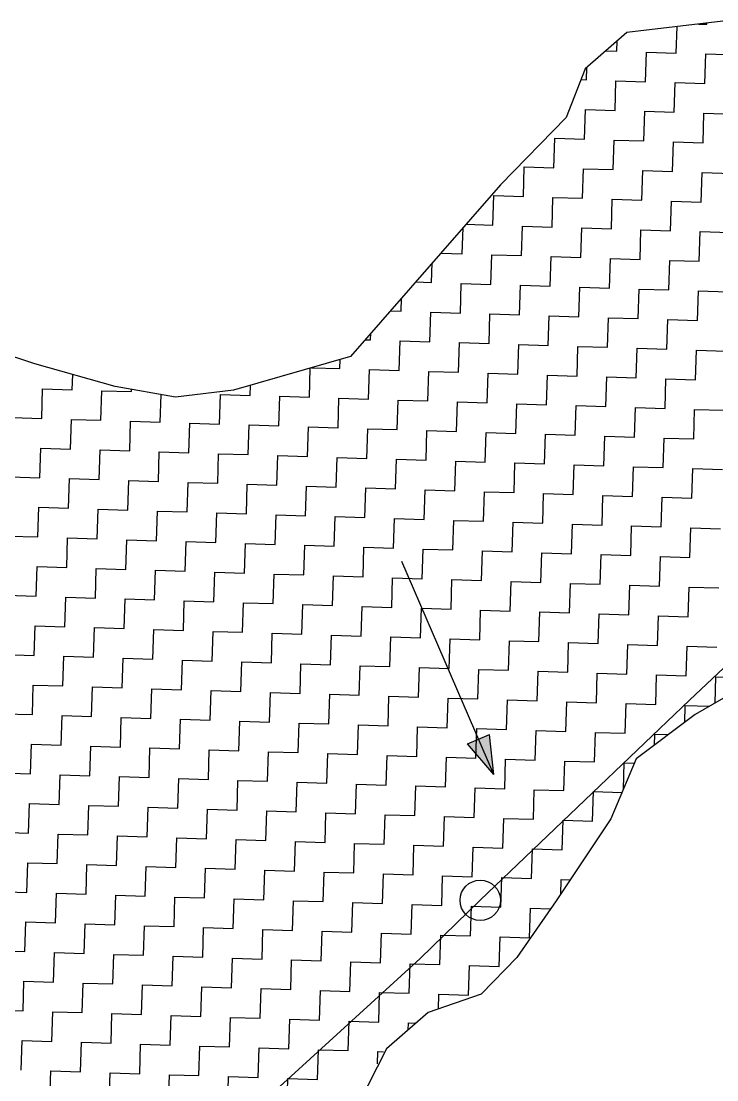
# Model space of a CAD drawing. Header units: metres. Extents: x 289133 to 292218, y 2093453 to 2100632.
# Drawn here: x 290258.7 to 290413.9, y 2094249 to 2094485.5 of the extents above; entities that cross this region are included whole.
import ezdxf

# ---------------------------------------------------------------- set-up
doc = ezdxf.new("R2010")
doc.units = ezdxf.units.M
doc.header["$MEASUREMENT"] = 0
doc.layers.add('POLY_HATCH', color=12, linetype='Continuous')
doc.layers.add('POLY_PARCEL', color=6, linetype='Continuous')

msp = doc.modelspace()

# ---------------------------------------------------------------- hatches: boundary and pattern name
h = msp.add_hatch(color=256)
h.paths.add_polyline_path([(290360.74, 2094325.08), (290358.32, 2094324.04), (290364.15, 2094317.18)])
h.paths.add_polyline_path([(290364.15, 2094317.18), (290363.16, 2094326.12), (290360.74, 2094325.08)])

# ---------------------------------------------------------------- linework, layer by layer
for points in [[(290364.15, 2094317.18), (290343.63, 2094364.77)], [(290358.32, 2094324.04), (290363.16, 2094326.12)], [(290364.15, 2094317.18), (290363.16, 2094326.12)], [(290364.15, 2094317.18), (290358.32, 2094324.04)]]:
    msp.add_lwpolyline(points)
msp.add_circle((290361.13, 2094289.09), 4.51)
at = {"layer": 'POLY_HATCH'}
for p, q in [((290415.26, 2094485.45), (290393.86, 2094482.9)), ((290393.86, 2094482.9), (290384.56, 2094474.8)), ((290384.56, 2094474.8), (290380.34, 2094463.95)), ((290380.34, 2094463.95), (290365.66, 2094448.91)), ((290365.66, 2094448.91), (290332.15, 2094410.57)), ((290261.68, 2094408.92), (290250.81, 2094412.49)), ((290332.15, 2094410.57), (290306.07, 2094403)), ((290279.61, 2094403.83), (290261.68, 2094408.92)), ((290293.1, 2094401.47), (290279.61, 2094403.83)), ((290306.07, 2094403), (290293.1, 2094401.47)), ((290419.66, 2094336.71), (290409.13, 2094330.59)), ((290409.13, 2094330.59), (290395.9, 2094320.67)), ((290395.9, 2094320.67), (290390.31, 2094307.29)), ((290390.31, 2094307.29), (290378.11, 2094288.94)), ((290378.11, 2094288.94), (290369.31, 2094276.3)), ((290369.31, 2094276.3), (290361.3, 2094268.16)), ((290361.3, 2094268.16), (290349.54, 2094264.01)), ((290349.54, 2094264.01), (290340.24, 2094255.91)), ((290340.24, 2094255.91), (290333.36, 2094242.56))]:
    msp.add_line(p, q, dxfattribs=at)
at = {"layer": 'POLY_HATCH', "linetype": 'Continuous'}
for p, q in [((290404.87, 2094478.34), (290405.05, 2094484.24)), ((290409.83, 2094484.81), (290411.69, 2094484.75)), ((290411.69, 2094484.75), (290411.7, 2094485.03)), ((290391.64, 2094478.76), (290391.71, 2094481.03)), ((290389.19, 2094478.83), (290391.64, 2094478.76)), ((290398.04, 2094471.93), (290398.25, 2094478.55)), ((290398.25, 2094478.55), (290404.87, 2094478.34)), ((290411.27, 2094471.52), (290411.48, 2094478.13)), ((290411.48, 2094478.13), (290418.1, 2094477.92)), ((290384.81, 2094472.35), (290384.9, 2094475.09)), ((290383.62, 2094472.39), (290384.81, 2094472.35)), ((290391.22, 2094465.53), (290391.43, 2094472.14)), ((290391.43, 2094472.14), (290398.04, 2094471.93)), ((290404.45, 2094465.11), (290404.66, 2094471.73)), ((290404.66, 2094471.73), (290411.27, 2094471.52)), ((290384.4, 2094459.12), (290384.6, 2094465.74)), ((290384.6, 2094465.74), (290391.22, 2094465.53)), ((290397.63, 2094458.7), (290397.83, 2094465.32)), ((290397.83, 2094465.32), (290404.45, 2094465.11)), ((290410.86, 2094458.29), (290411.06, 2094464.9)), ((290411.06, 2094464.9), (290417.68, 2094464.69)), ((290377.57, 2094452.71), (290377.78, 2094459.33)), ((290377.78, 2094459.33), (290384.4, 2094459.12)), ((290390.8, 2094452.3), (290391.01, 2094458.91)), ((290391.01, 2094458.91), (290397.63, 2094458.7)), ((290404.03, 2094451.88), (290404.24, 2094458.5)), ((290404.24, 2094458.5), (290410.86, 2094458.29)), ((290370.75, 2094446.31), (290370.96, 2094452.92)), ((290370.96, 2094452.92), (290377.57, 2094452.71)), ((290383.98, 2094445.89), (290384.19, 2094452.5)), ((290384.19, 2094452.5), (290390.8, 2094452.3)), ((290397.21, 2094445.47), (290397.42, 2094452.09)), ((290397.42, 2094452.09), (290404.03, 2094451.88)), ((290410.44, 2094445.06), (290410.65, 2094451.67)), ((290410.65, 2094451.67), (290417.26, 2094451.46)), ((290363.93, 2094439.9), (290364.13, 2094446.51)), ((290364.13, 2094446.51), (290370.75, 2094446.31)), ((290377.16, 2094439.48), (290377.36, 2094446.1)), ((290377.36, 2094446.1), (290383.98, 2094445.89)), ((290390.39, 2094439.07), (290390.59, 2094445.68)), ((290390.59, 2094445.68), (290397.21, 2094445.47)), ((290403.62, 2094438.65), (290403.82, 2094445.27)), ((290403.82, 2094445.27), (290410.44, 2094445.06)), ((290357.1, 2094433.49), (290357.29, 2094439.34)), ((290357.94, 2094440.09), (290363.93, 2094439.9)), ((290370.33, 2094433.08), (290370.54, 2094439.69)), ((290370.54, 2094439.69), (290377.16, 2094439.48)), ((290383.56, 2094432.66), (290383.77, 2094439.27)), ((290383.77, 2094439.27), (290390.39, 2094439.07)), ((290396.79, 2094432.24), (290397, 2094438.86)), ((290397, 2094438.86), (290403.62, 2094438.65)), ((290410.02, 2094431.83), (290410.23, 2094438.44)), ((290410.23, 2094438.44), (290416.85, 2094438.23)), ((290352.31, 2094433.64), (290357.1, 2094433.49)), ((290363.51, 2094426.67), (290363.72, 2094433.28)), ((290363.72, 2094433.28), (290370.33, 2094433.08)), ((290376.74, 2094426.25), (290376.95, 2094432.87)), ((290376.95, 2094432.87), (290383.56, 2094432.66)), ((290389.97, 2094425.84), (290390.18, 2094432.45)), ((290390.18, 2094432.45), (290396.79, 2094432.24)), ((290403.2, 2094425.42), (290403.41, 2094432.03)), ((290403.41, 2094432.03), (290410.02, 2094431.83)), ((290350.28, 2094427.08), (290350.42, 2094431.48)), ((290346.68, 2094427.2), (290350.28, 2094427.08)), ((290356.69, 2094420.26), (290356.89, 2094426.88)), ((290356.89, 2094426.88), (290363.51, 2094426.67)), ((290369.92, 2094419.85), (290370.12, 2094426.46)), ((290370.12, 2094426.46), (290376.74, 2094426.25)), ((290383.15, 2094419.43), (290383.36, 2094426.04)), ((290383.36, 2094426.04), (290389.97, 2094425.84)), ((290396.38, 2094419.01), (290396.59, 2094425.63)), ((290396.59, 2094425.63), (290403.2, 2094425.42)), ((290409.61, 2094418.6), (290409.82, 2094425.21)), ((290409.82, 2094425.21), (290416.43, 2094425)), ((290343.46, 2094420.68), (290343.55, 2094423.62)), ((290341.05, 2094420.75), (290343.46, 2094420.68)), ((290349.86, 2094413.85), (290350.07, 2094420.47)), ((290350.07, 2094420.47), (290356.69, 2094420.26)), ((290363.09, 2094413.44), (290363.3, 2094420.05)), ((290363.3, 2094420.05), (290369.92, 2094419.85)), ((290376.32, 2094413.02), (290376.53, 2094419.64)), ((290376.53, 2094419.64), (290383.15, 2094419.43)), ((290389.55, 2094412.61), (290389.76, 2094419.22)), ((290389.76, 2094419.22), (290396.38, 2094419.01)), ((290402.78, 2094412.19), (290402.99, 2094418.8)), ((290402.99, 2094418.8), (290409.61, 2094418.6)), ((290336.63, 2094414.27), (290336.68, 2094415.76)), ((290335.41, 2094414.31), (290336.63, 2094414.27)), ((290343.04, 2094407.45), (290343.25, 2094414.06)), ((290343.25, 2094414.06), (290349.86, 2094413.85)), ((290356.27, 2094407.03), (290356.48, 2094413.65)), ((290356.48, 2094413.65), (290363.09, 2094413.44)), ((290369.5, 2094406.62), (290369.71, 2094413.23)), ((290369.71, 2094413.23), (290376.32, 2094413.02)), ((290382.73, 2094406.2), (290382.94, 2094412.81)), ((290382.94, 2094412.81), (290389.55, 2094412.61)), ((290395.96, 2094405.78), (290396.17, 2094412.4)), ((290396.17, 2094412.4), (290402.78, 2094412.19)), ((290409.19, 2094405.37), (290409.4, 2094411.98)), ((290409.4, 2094411.98), (290416.01, 2094411.77)), ((290322.99, 2094401.46), (290323.19, 2094407.97)), ((290323.5, 2094408.06), (290329.81, 2094407.86)), ((290329.81, 2094407.86), (290329.87, 2094409.91)), ((290270.07, 2094403.12), (290270.17, 2094406.51)), ((290336.22, 2094401.04), (290336.42, 2094407.66)), ((290336.42, 2094407.66), (290343.04, 2094407.45)), ((290349.45, 2094400.62), (290349.65, 2094407.24)), ((290349.65, 2094407.24), (290356.27, 2094407.03)), ((290362.68, 2094400.21), (290362.89, 2094406.82)), ((290362.89, 2094406.82), (290369.5, 2094406.62)), ((290375.91, 2094399.79), (290376.12, 2094406.41)), ((290376.12, 2094406.41), (290382.73, 2094406.2)), ((290389.14, 2094399.38), (290389.35, 2094405.99)), ((290389.35, 2094405.99), (290395.96, 2094405.78)), ((290263.24, 2094396.71), (290263.45, 2094403.33)), ((290263.45, 2094403.33), (290270.07, 2094403.12)), ((290309.76, 2094401.87), (290309.83, 2094404.09)), ((290402.37, 2094398.96), (290402.58, 2094405.57)), ((290402.58, 2094405.57), (290409.19, 2094405.37)), ((290276.47, 2094396.3), (290276.68, 2094402.91)), ((290276.68, 2094402.91), (290283.3, 2094402.71)), ((290283.3, 2094402.71), (290283.31, 2094403.18)), ((290289.7, 2094395.88), (290289.9, 2094402.03)), ((290302.93, 2094395.47), (290303.14, 2094402.08)), ((290303.14, 2094402.08), (290309.76, 2094401.87)), ((290316.16, 2094395.05), (290316.37, 2094401.66)), ((290316.37, 2094401.66), (290322.99, 2094401.46)), ((290329.39, 2094394.63), (290329.6, 2094401.25)), ((290329.6, 2094401.25), (290336.22, 2094401.04)), ((290342.62, 2094394.22), (290342.83, 2094400.83)), ((290342.83, 2094400.83), (290349.45, 2094400.62)), ((290355.85, 2094393.8), (290356.06, 2094400.42)), ((290356.06, 2094400.42), (290362.68, 2094400.21)), ((290369.08, 2094393.38), (290369.29, 2094400)), ((290369.29, 2094400), (290375.91, 2094399.79)), ((290382.31, 2094392.97), (290382.52, 2094399.58)), ((290382.52, 2094399.58), (290389.14, 2094399.38)), ((290395.54, 2094392.55), (290395.75, 2094399.17)), ((290395.75, 2094399.17), (290402.37, 2094398.96)), ((290408.78, 2094392.14), (290408.98, 2094398.75)), ((290408.98, 2094398.75), (290415.6, 2094398.54)), ((290256.63, 2094396.92), (290263.24, 2094396.71)), ((290269.65, 2094389.89), (290269.86, 2094396.51)), ((290269.86, 2094396.51), (290276.47, 2094396.3)), ((290282.88, 2094389.48), (290283.09, 2094396.09)), ((290283.09, 2094396.09), (290289.7, 2094395.88)), ((290296.11, 2094389.06), (290296.32, 2094395.67)), ((290296.32, 2094395.67), (290302.93, 2094395.47)), ((290309.34, 2094388.64), (290309.55, 2094395.26)), ((290309.55, 2094395.26), (290316.16, 2094395.05)), ((290322.57, 2094388.23), (290322.78, 2094394.84)), ((290322.78, 2094394.84), (290329.39, 2094394.63)), ((290335.8, 2094387.81), (290336.01, 2094394.43)), ((290336.01, 2094394.43), (290342.62, 2094394.22)), ((290349.03, 2094387.39), (290349.24, 2094394.01)), ((290349.24, 2094394.01), (290355.85, 2094393.8)), ((290362.26, 2094386.98), (290362.47, 2094393.59)), ((290362.47, 2094393.59), (290369.08, 2094393.38)), ((290375.49, 2094386.56), (290375.7, 2094393.18)), ((290375.7, 2094393.18), (290382.31, 2094392.97)), ((290388.72, 2094386.15), (290388.93, 2094392.76)), ((290388.93, 2094392.76), (290395.54, 2094392.55)), ((290401.95, 2094385.73), (290402.16, 2094392.34)), ((290402.16, 2094392.34), (290408.78, 2094392.14)), ((290262.83, 2094383.48), (290263.03, 2094390.1)), ((290263.03, 2094390.1), (290269.65, 2094389.89)), ((290276.06, 2094383.07), (290276.26, 2094389.68)), ((290276.26, 2094389.68), (290282.88, 2094389.48)), ((290289.29, 2094382.65), (290289.49, 2094389.27)), ((290289.49, 2094389.27), (290296.11, 2094389.06)), ((290302.52, 2094382.24), (290302.72, 2094388.85)), ((290302.72, 2094388.85), (290309.34, 2094388.64)), ((290315.75, 2094381.82), (290315.95, 2094388.43)), ((290315.95, 2094388.43), (290322.57, 2094388.23)), ((290328.98, 2094381.4), (290329.19, 2094388.02)), ((290329.19, 2094388.02), (290335.8, 2094387.81)), ((290342.21, 2094380.99), (290342.42, 2094387.6)), ((290342.42, 2094387.6), (290349.03, 2094387.39)), ((290355.44, 2094380.57), (290355.65, 2094387.19)), ((290355.65, 2094387.19), (290362.26, 2094386.98)), ((290368.67, 2094380.15), (290368.88, 2094386.77)), ((290368.88, 2094386.77), (290375.49, 2094386.56)), ((290381.9, 2094379.74), (290382.11, 2094386.35)), ((290382.11, 2094386.35), (290388.72, 2094386.15)), ((290395.13, 2094379.32), (290395.34, 2094385.94)), ((290395.34, 2094385.94), (290401.95, 2094385.73)), ((290408.36, 2094378.91), (290408.57, 2094385.52)), ((290408.57, 2094385.52), (290415.18, 2094385.31)), ((290256.21, 2094383.69), (290262.83, 2094383.48)), ((290269.23, 2094376.66), (290269.44, 2094383.28)), ((290269.44, 2094383.28), (290276.06, 2094383.07)), ((290282.46, 2094376.24), (290282.67, 2094382.86)), ((290282.67, 2094382.86), (290289.29, 2094382.65)), ((290295.69, 2094375.83), (290295.9, 2094382.44)), ((290295.9, 2094382.44), (290302.52, 2094382.24)), ((290308.92, 2094375.41), (290309.13, 2094382.03)), ((290309.13, 2094382.03), (290315.75, 2094381.82)), ((290322.15, 2094375), (290322.36, 2094381.61)), ((290322.36, 2094381.61), (290328.98, 2094381.4)), ((290335.38, 2094374.58), (290335.59, 2094381.2)), ((290335.59, 2094381.2), (290342.21, 2094380.99)), ((290348.61, 2094374.16), (290348.82, 2094380.78)), ((290348.82, 2094380.78), (290355.44, 2094380.57)), ((290361.84, 2094373.75), (290362.05, 2094380.36)), ((290362.05, 2094380.36), (290368.67, 2094380.15)), ((290375.07, 2094373.33), (290375.28, 2094379.95)), ((290375.28, 2094379.95), (290381.9, 2094379.74)), ((290388.31, 2094372.91), (290388.51, 2094379.53)), ((290388.51, 2094379.53), (290395.13, 2094379.32)), ((290401.54, 2094372.5), (290401.74, 2094379.11)), ((290401.74, 2094379.11), (290408.36, 2094378.91)), ((290262.41, 2094370.25), (290262.62, 2094376.87)), ((290262.62, 2094376.87), (290269.23, 2094376.66)), ((290275.64, 2094369.84), (290275.85, 2094376.45)), ((290275.85, 2094376.45), (290282.46, 2094376.24)), ((290288.87, 2094369.42), (290289.08, 2094376.04)), ((290289.08, 2094376.04), (290295.69, 2094375.83)), ((290302.1, 2094369.01), (290302.31, 2094375.62)), ((290302.31, 2094375.62), (290308.92, 2094375.41)), ((290315.33, 2094368.59), (290315.54, 2094375.2)), ((290315.54, 2094375.2), (290322.15, 2094375)), ((290328.56, 2094368.17), (290328.77, 2094374.79)), ((290328.77, 2094374.79), (290335.38, 2094374.58)), ((290341.79, 2094367.76), (290342, 2094374.37)), ((290342, 2094374.37), (290348.61, 2094374.16)), ((290355.02, 2094367.34), (290355.23, 2094373.96)), ((290355.23, 2094373.96), (290361.84, 2094373.75)), ((290368.25, 2094366.92), (290368.46, 2094373.54)), ((290368.46, 2094373.54), (290375.07, 2094373.33)), ((290381.48, 2094366.51), (290381.69, 2094373.12)), ((290381.69, 2094373.12), (290388.31, 2094372.91)), ((290394.71, 2094366.09), (290394.92, 2094372.71)), ((290394.92, 2094372.71), (290401.54, 2094372.5)), ((290255.79, 2094370.46), (290262.41, 2094370.25)), ((290407.94, 2094365.68), (290408.15, 2094372.29)), ((290408.15, 2094372.29), (290414.77, 2094372.08)), ((290268.82, 2094363.43), (290269.02, 2094370.05)), ((290269.02, 2094370.05), (290275.64, 2094369.84)), ((290282.05, 2094363.01), (290282.25, 2094369.63)), ((290282.25, 2094369.63), (290288.87, 2094369.42)), ((290295.28, 2094362.6), (290295.48, 2094369.21)), ((290295.48, 2094369.21), (290302.1, 2094369.01)), ((290308.51, 2094362.18), (290308.72, 2094368.8)), ((290308.72, 2094368.8), (290315.33, 2094368.59)), ((290321.74, 2094361.77), (290321.95, 2094368.38)), ((290321.95, 2094368.38), (290328.56, 2094368.17)), ((290334.97, 2094361.35), (290335.18, 2094367.96)), ((290335.18, 2094367.96), (290341.79, 2094367.76)), ((290348.2, 2094360.93), (290348.41, 2094367.55)), ((290348.41, 2094367.55), (290355.02, 2094367.34)), ((290361.43, 2094360.52), (290361.64, 2094367.13)), ((290361.64, 2094367.13), (290368.25, 2094366.92)), ((290374.66, 2094360.1), (290374.87, 2094366.72)), ((290374.87, 2094366.72), (290381.48, 2094366.51)), ((290387.89, 2094359.68), (290388.1, 2094366.3)), ((290388.1, 2094366.3), (290394.71, 2094366.09)), ((290401.12, 2094359.27), (290401.33, 2094365.88)), ((290401.33, 2094365.88), (290407.94, 2094365.68)), ((290261.99, 2094357.02), (290262.2, 2094363.64)), ((290262.2, 2094363.64), (290268.82, 2094363.43)), ((290275.22, 2094356.61), (290275.43, 2094363.22)), ((290275.43, 2094363.22), (290282.05, 2094363.01)), ((290288.45, 2094356.19), (290288.66, 2094362.81)), ((290288.66, 2094362.81), (290295.28, 2094362.6)), ((290301.68, 2094355.78), (290301.89, 2094362.39)), ((290301.89, 2094362.39), (290308.51, 2094362.18)), ((290314.91, 2094355.36), (290315.12, 2094361.97)), ((290315.12, 2094361.97), (290321.74, 2094361.77)), ((290328.14, 2094354.94), (290328.35, 2094361.56)), ((290328.35, 2094361.56), (290334.97, 2094361.35)), ((290341.37, 2094354.53), (290341.58, 2094361.14)), ((290341.58, 2094361.14), (290348.2, 2094360.93)), ((290354.61, 2094354.11), (290354.81, 2094360.73)), ((290354.81, 2094360.73), (290361.43, 2094360.52)), ((290367.84, 2094353.69), (290368.04, 2094360.31)), ((290368.04, 2094360.31), (290374.66, 2094360.1)), ((290381.07, 2094353.28), (290381.27, 2094359.89)), ((290381.27, 2094359.89), (290387.89, 2094359.68)), ((290394.3, 2094352.86), (290394.5, 2094359.48)), ((290394.5, 2094359.48), (290401.12, 2094359.27)), ((290407.53, 2094352.44), (290407.73, 2094359.06)), ((290407.73, 2094359.06), (290414.35, 2094358.85)), ((290255.38, 2094357.23), (290261.99, 2094357.02)), ((290268.4, 2094350.2), (290268.61, 2094356.82)), ((290268.61, 2094356.82), (290275.22, 2094356.61)), ((290281.63, 2094349.78), (290281.84, 2094356.4)), ((290281.84, 2094356.4), (290288.45, 2094356.19)), ((290294.86, 2094349.37), (290295.07, 2094355.98)), ((290295.07, 2094355.98), (290301.68, 2094355.78)), ((290308.09, 2094348.95), (290308.3, 2094355.57)), ((290308.3, 2094355.57), (290314.91, 2094355.36)), ((290321.32, 2094348.54), (290321.53, 2094355.15)), ((290321.53, 2094355.15), (290328.14, 2094354.94)), ((290334.55, 2094348.12), (290334.76, 2094354.73)), ((290334.76, 2094354.73), (290341.37, 2094354.53)), ((290347.78, 2094347.7), (290347.99, 2094354.32)), ((290347.99, 2094354.32), (290354.61, 2094354.11)), ((290361.01, 2094347.29), (290361.22, 2094353.9)), ((290361.22, 2094353.9), (290367.84, 2094353.69)), ((290374.24, 2094346.87), (290374.45, 2094353.49)), ((290374.45, 2094353.49), (290381.07, 2094353.28)), ((290387.47, 2094346.45), (290387.68, 2094353.07)), ((290387.68, 2094353.07), (290394.3, 2094352.86)), ((290400.7, 2094346.04), (290400.91, 2094352.65)), ((290400.91, 2094352.65), (290407.53, 2094352.44)), ((290261.58, 2094343.79), (290261.78, 2094350.41)), ((290261.78, 2094350.41), (290268.4, 2094350.2)), ((290274.81, 2094343.38), (290275.02, 2094349.99)), ((290275.02, 2094349.99), (290281.63, 2094349.78)), ((290288.04, 2094342.96), (290288.25, 2094349.58)), ((290288.25, 2094349.58), (290294.86, 2094349.37)), ((290301.27, 2094342.54), (290301.48, 2094349.16)), ((290301.48, 2094349.16), (290308.09, 2094348.95)), ((290314.5, 2094342.13), (290314.71, 2094348.74)), ((290314.71, 2094348.74), (290321.32, 2094348.54)), ((290327.73, 2094341.71), (290327.94, 2094348.33)), ((290327.94, 2094348.33), (290334.55, 2094348.12)), ((290340.96, 2094341.3), (290341.17, 2094347.91)), ((290341.17, 2094347.91), (290347.78, 2094347.7)), ((290354.19, 2094340.88), (290354.4, 2094347.49)), ((290354.4, 2094347.49), (290361.01, 2094347.29)), ((290367.42, 2094340.46), (290367.63, 2094347.08)), ((290367.63, 2094347.08), (290374.24, 2094346.87)), ((290380.65, 2094340.05), (290380.86, 2094346.66)), ((290380.86, 2094346.66), (290387.47, 2094346.45)), ((290393.88, 2094339.63), (290394.09, 2094346.25)), ((290394.09, 2094346.25), (290400.7, 2094346.04)), ((290407.11, 2094339.21), (290407.32, 2094345.83)), ((290407.32, 2094345.83), (290413.93, 2094345.62)), ((290254.96, 2094344), (290261.58, 2094343.79)), ((290267.98, 2094336.97), (290268.19, 2094343.59)), ((290268.19, 2094343.59), (290274.81, 2094343.38)), ((290281.21, 2094336.55), (290281.42, 2094343.17)), ((290281.42, 2094343.17), (290288.04, 2094342.96)), ((290294.44, 2094336.14), (290294.65, 2094342.75)), ((290294.65, 2094342.75), (290301.27, 2094342.54)), ((290307.67, 2094335.72), (290307.88, 2094342.34)), ((290307.88, 2094342.34), (290314.5, 2094342.13)), ((290320.9, 2094335.31), (290321.11, 2094341.92)), ((290321.11, 2094341.92), (290327.73, 2094341.71)), ((290334.14, 2094334.89), (290334.34, 2094341.5)), ((290334.34, 2094341.5), (290340.96, 2094341.3)), ((290347.37, 2094334.47), (290347.57, 2094341.09)), ((290347.57, 2094341.09), (290354.19, 2094340.88)), ((290360.6, 2094334.06), (290360.8, 2094340.67)), ((290360.8, 2094340.67), (290367.42, 2094340.46)), ((290373.83, 2094333.64), (290374.03, 2094340.26)), ((290374.03, 2094340.26), (290380.65, 2094340.05)), ((290387.06, 2094333.22), (290387.26, 2094339.84)), ((290387.26, 2094339.84), (290393.88, 2094339.63)), ((290400.29, 2094332.81), (290400.49, 2094339.42)), ((290400.49, 2094339.42), (290407.11, 2094339.21)), ((290261.16, 2094330.56), (290261.37, 2094337.18)), ((290261.37, 2094337.18), (290267.98, 2094336.97)), ((290413.54, 2094333.15), (290413.73, 2094339.01)), ((290413.73, 2094339.01), (290420.34, 2094338.8)), ((290274.39, 2094330.15), (290274.6, 2094336.76)), ((290274.6, 2094336.76), (290281.21, 2094336.55)), ((290287.62, 2094329.73), (290287.83, 2094336.35)), ((290287.83, 2094336.35), (290294.44, 2094336.14)), ((290300.85, 2094329.31), (290301.06, 2094335.93)), ((290301.06, 2094335.93), (290307.67, 2094335.72)), ((290314.08, 2094328.9), (290314.29, 2094335.51)), ((290314.29, 2094335.51), (290320.9, 2094335.31)), ((290327.31, 2094328.48), (290327.52, 2094335.1)), ((290327.52, 2094335.1), (290334.14, 2094334.89)), ((290340.54, 2094328.07), (290340.75, 2094334.68)), ((290340.75, 2094334.68), (290347.37, 2094334.47)), ((290353.77, 2094327.65), (290353.98, 2094334.26)), ((290353.98, 2094334.26), (290360.6, 2094334.06)), ((290367, 2094327.23), (290367.21, 2094333.85)), ((290367.21, 2094333.85), (290373.83, 2094333.64)), ((290380.23, 2094326.82), (290380.44, 2094333.43)), ((290380.44, 2094333.43), (290387.06, 2094333.22)), ((290393.46, 2094326.4), (290393.67, 2094333.02)), ((290393.67, 2094333.02), (290400.29, 2094332.81)), ((290406.78, 2094328.83), (290406.9, 2094332.6)), ((290406.9, 2094332.6), (290412.3, 2094332.43)), ((290254.55, 2094330.77), (290261.16, 2094330.56)), ((290267.57, 2094323.74), (290267.78, 2094330.36)), ((290267.78, 2094330.36), (290274.39, 2094330.15)), ((290280.8, 2094323.32), (290281.01, 2094329.94)), ((290281.01, 2094329.94), (290287.62, 2094329.73)), ((290294.03, 2094322.91), (290294.24, 2094329.52)), ((290294.24, 2094329.52), (290300.85, 2094329.31)), ((290307.26, 2094322.49), (290307.47, 2094329.11)), ((290307.47, 2094329.11), (290314.08, 2094328.9)), ((290320.49, 2094322.07), (290320.7, 2094328.69)), ((290320.7, 2094328.69), (290327.31, 2094328.48)), ((290333.72, 2094321.66), (290333.93, 2094328.27)), ((290333.93, 2094328.27), (290340.54, 2094328.07)), ((290346.95, 2094321.24), (290347.16, 2094327.86)), ((290347.16, 2094327.86), (290353.77, 2094327.65)), ((290360.18, 2094320.83), (290360.39, 2094327.44)), ((290360.39, 2094327.44), (290367, 2094327.23)), ((290373.41, 2094320.41), (290373.62, 2094327.03)), ((290373.62, 2094327.03), (290380.23, 2094326.82)), ((290386.64, 2094319.99), (290386.85, 2094326.61)), ((290386.85, 2094326.61), (290393.46, 2094326.4)), ((290400, 2094323.74), (290400.08, 2094326.19)), ((290400.08, 2094326.19), (290403.14, 2094326.1)), ((290260.74, 2094317.33), (290260.95, 2094323.95)), ((290260.95, 2094323.95), (290267.57, 2094323.74)), ((290273.97, 2094316.92), (290274.18, 2094323.53)), ((290274.18, 2094323.53), (290280.8, 2094323.32)), ((290287.2, 2094316.5), (290287.41, 2094323.12)), ((290287.41, 2094323.12), (290294.03, 2094322.91)), ((290300.44, 2094316.08), (290300.64, 2094322.7)), ((290300.64, 2094322.7), (290307.26, 2094322.49)), ((290313.67, 2094315.67), (290313.87, 2094322.28)), ((290313.87, 2094322.28), (290320.49, 2094322.07)), ((290326.9, 2094315.25), (290327.1, 2094321.87)), ((290327.1, 2094321.87), (290333.72, 2094321.66)), ((290340.13, 2094314.84), (290340.33, 2094321.45)), ((290340.33, 2094321.45), (290346.95, 2094321.24)), ((290353.36, 2094314.42), (290353.56, 2094321.03)), ((290353.56, 2094321.03), (290360.18, 2094320.83)), ((290366.59, 2094314), (290366.79, 2094320.62)), ((290366.79, 2094320.62), (290373.41, 2094320.41)), ((290379.82, 2094313.59), (290380.03, 2094320.2)), ((290380.03, 2094320.2), (290386.64, 2094319.99)), ((290393.07, 2094313.89), (290393.26, 2094319.79)), ((290393.26, 2094319.79), (290395.5, 2094319.71)), ((290254.13, 2094317.54), (290260.74, 2094317.33)), ((290267.15, 2094310.51), (290267.36, 2094317.12)), ((290267.36, 2094317.12), (290273.97, 2094316.92)), ((290280.38, 2094310.09), (290280.59, 2094316.71)), ((290280.59, 2094316.71), (290287.2, 2094316.5)), ((290293.61, 2094309.68), (290293.82, 2094316.29)), ((290293.82, 2094316.29), (290300.44, 2094316.08)), ((290306.84, 2094309.26), (290307.05, 2094315.88)), ((290307.05, 2094315.88), (290313.67, 2094315.67)), ((290320.07, 2094308.84), (290320.28, 2094315.46)), ((290320.28, 2094315.46), (290326.9, 2094315.25)), ((290333.3, 2094308.43), (290333.51, 2094315.04)), ((290333.51, 2094315.04), (290340.13, 2094314.84)), ((290346.53, 2094308.01), (290346.74, 2094314.63)), ((290346.74, 2094314.63), (290353.36, 2094314.42)), ((290359.76, 2094307.6), (290359.97, 2094314.21)), ((290359.97, 2094314.21), (290366.59, 2094314)), ((290372.99, 2094307.18), (290373.2, 2094313.79)), ((290373.2, 2094313.79), (290379.82, 2094313.59)), ((290386.22, 2094306.76), (290386.43, 2094313.38)), ((290386.43, 2094313.38), (290392.77, 2094313.18)), ((290260.33, 2094304.1), (290260.54, 2094310.72)), ((290260.54, 2094310.72), (290267.15, 2094310.51)), ((290273.56, 2094303.69), (290273.77, 2094310.3)), ((290273.77, 2094310.3), (290280.38, 2094310.09)), ((290286.79, 2094303.27), (290287, 2094309.89)), ((290287, 2094309.89), (290293.61, 2094309.68)), ((290300.02, 2094302.85), (290300.23, 2094309.47)), ((290300.23, 2094309.47), (290306.84, 2094309.26)), ((290313.25, 2094302.44), (290313.46, 2094309.05)), ((290313.46, 2094309.05), (290320.07, 2094308.84)), ((290326.48, 2094302.02), (290326.69, 2094308.64)), ((290326.69, 2094308.64), (290333.3, 2094308.43)), ((290339.71, 2094301.61), (290339.92, 2094308.22)), ((290339.92, 2094308.22), (290346.53, 2094308.01)), ((290352.94, 2094301.19), (290353.15, 2094307.8)), ((290353.15, 2094307.8), (290359.76, 2094307.6)), ((290366.17, 2094300.77), (290366.38, 2094307.39)), ((290366.38, 2094307.39), (290372.99, 2094307.18)), ((290379.4, 2094300.36), (290379.61, 2094306.97)), ((290379.61, 2094306.97), (290386.22, 2094306.76)), ((290253.71, 2094304.31), (290260.33, 2094304.1)), ((290266.73, 2094297.28), (290266.94, 2094303.89)), ((290266.94, 2094303.89), (290273.56, 2094303.69)), ((290279.97, 2094296.86), (290280.17, 2094303.48)), ((290280.17, 2094303.48), (290286.79, 2094303.27)), ((290293.2, 2094296.45), (290293.4, 2094303.06)), ((290293.4, 2094303.06), (290300.02, 2094302.85)), ((290306.43, 2094296.03), (290306.63, 2094302.65)), ((290306.63, 2094302.65), (290313.25, 2094302.44)), ((290319.66, 2094295.61), (290319.86, 2094302.23)), ((290319.86, 2094302.23), (290326.48, 2094302.02)), ((290332.89, 2094295.2), (290333.09, 2094301.81)), ((290333.09, 2094301.81), (290339.71, 2094301.61)), ((290346.12, 2094294.78), (290346.32, 2094301.4)), ((290346.32, 2094301.4), (290352.94, 2094301.19)), ((290359.35, 2094294.37), (290359.56, 2094300.98)), ((290359.56, 2094300.98), (290366.17, 2094300.77)), ((290372.58, 2094293.95), (290372.79, 2094300.56)), ((290372.79, 2094300.56), (290379.4, 2094300.36)), ((290259.91, 2094290.87), (290260.12, 2094297.49)), ((290260.12, 2094297.49), (290266.73, 2094297.28)), ((290273.14, 2094290.46), (290273.35, 2094297.07)), ((290273.35, 2094297.07), (290279.97, 2094296.86)), ((290286.37, 2094290.04), (290286.58, 2094296.65)), ((290286.58, 2094296.65), (290293.2, 2094296.45)), ((290299.6, 2094289.62), (290299.81, 2094296.24)), ((290299.81, 2094296.24), (290306.43, 2094296.03)), ((290312.83, 2094289.21), (290313.04, 2094295.82)), ((290313.04, 2094295.82), (290319.66, 2094295.61)), ((290326.06, 2094288.79), (290326.27, 2094295.41)), ((290326.27, 2094295.41), (290332.89, 2094295.2)), ((290339.29, 2094288.37), (290339.5, 2094294.99)), ((290339.5, 2094294.99), (290346.12, 2094294.78)), ((290352.52, 2094287.96), (290352.73, 2094294.57)), ((290352.73, 2094294.57), (290359.35, 2094294.37)), ((290365.75, 2094287.54), (290365.96, 2094294.16)), ((290365.96, 2094294.16), (290372.58, 2094293.95)), ((290379.09, 2094290.42), (290379.19, 2094293.74)), ((290379.19, 2094293.74), (290381.26, 2094293.68)), ((290253.3, 2094291.08), (290259.91, 2094290.87)), ((290266.32, 2094284.05), (290266.53, 2094290.66)), ((290266.53, 2094290.66), (290273.14, 2094290.46)), ((290279.55, 2094283.63), (290279.76, 2094290.25)), ((290279.76, 2094290.25), (290286.37, 2094290.04)), ((290292.78, 2094283.22), (290292.99, 2094289.83)), ((290292.99, 2094289.83), (290299.6, 2094289.62)), ((290306.01, 2094282.8), (290306.22, 2094289.42)), ((290306.22, 2094289.42), (290312.83, 2094289.21)), ((290319.24, 2094282.38), (290319.45, 2094289)), ((290319.45, 2094289), (290326.06, 2094288.79)), ((290332.47, 2094281.97), (290332.68, 2094288.58)), ((290332.68, 2094288.58), (290339.29, 2094288.37)), ((290345.7, 2094281.55), (290345.91, 2094288.17)), ((290345.91, 2094288.17), (290352.52, 2094287.96)), ((290358.93, 2094281.14), (290359.14, 2094287.75)), ((290359.14, 2094287.75), (290365.75, 2094287.54)), ((290372.16, 2094280.72), (290372.37, 2094287.33)), ((290372.37, 2094287.33), (290376.89, 2094287.19)), ((290259.5, 2094277.64), (290259.7, 2094284.26)), ((290259.7, 2094284.26), (290266.32, 2094284.05)), ((290272.73, 2094277.23), (290272.93, 2094283.84)), ((290272.93, 2094283.84), (290279.55, 2094283.63)), ((290285.96, 2094276.81), (290286.16, 2094283.42)), ((290286.16, 2094283.42), (290292.78, 2094283.22)), ((290299.19, 2094276.39), (290299.39, 2094283.01)), ((290299.39, 2094283.01), (290306.01, 2094282.8)), ((290312.42, 2094275.98), (290312.62, 2094282.59)), ((290312.62, 2094282.59), (290319.24, 2094282.38)), ((290325.65, 2094275.56), (290325.86, 2094282.18)), ((290325.86, 2094282.18), (290332.47, 2094281.97)), ((290338.88, 2094275.14), (290339.09, 2094281.76)), ((290339.09, 2094281.76), (290345.7, 2094281.55)), ((290352.11, 2094274.73), (290352.32, 2094281.34)), ((290352.32, 2094281.34), (290358.93, 2094281.14)), ((290365.34, 2094274.31), (290365.55, 2094280.93)), ((290365.55, 2094280.93), (290372.16, 2094280.72)), ((290252.88, 2094277.85), (290259.5, 2094277.64)), ((290265.9, 2094270.82), (290266.11, 2094277.43)), ((290266.11, 2094277.43), (290272.73, 2094277.23)), ((290279.13, 2094270.4), (290279.34, 2094277.02)), ((290279.34, 2094277.02), (290285.96, 2094276.81)), ((290292.36, 2094269.99), (290292.57, 2094276.6)), ((290292.57, 2094276.6), (290299.19, 2094276.39)), ((290305.59, 2094269.57), (290305.8, 2094276.19)), ((290305.8, 2094276.19), (290312.42, 2094275.98)), ((290318.82, 2094269.15), (290319.03, 2094275.77)), ((290319.03, 2094275.77), (290325.65, 2094275.56)), ((290332.05, 2094268.74), (290332.26, 2094275.35)), ((290332.26, 2094275.35), (290338.88, 2094275.14)), ((290345.28, 2094268.32), (290345.49, 2094274.94)), ((290345.49, 2094274.94), (290352.11, 2094274.73)), ((290358.51, 2094267.9), (290358.72, 2094274.52)), ((290358.72, 2094274.52), (290365.34, 2094274.31)), ((290259.08, 2094264.41), (290259.29, 2094271.03)), ((290259.29, 2094271.03), (290265.9, 2094270.82)), ((290272.31, 2094264), (290272.52, 2094270.61)), ((290272.52, 2094270.61), (290279.13, 2094270.4)), ((290285.54, 2094263.58), (290285.75, 2094270.19)), ((290285.75, 2094270.19), (290292.36, 2094269.99)), ((290298.77, 2094263.16), (290298.98, 2094269.78)), ((290298.98, 2094269.78), (290305.59, 2094269.57)), ((290312, 2094262.75), (290312.21, 2094269.36)), ((290312.21, 2094269.36), (290318.82, 2094269.15)), ((290325.23, 2094262.33), (290325.44, 2094268.95)), ((290325.44, 2094268.95), (290332.05, 2094268.74)), ((290338.46, 2094261.91), (290338.67, 2094268.53)), ((290338.67, 2094268.53), (290345.28, 2094268.32)), ((290351.8, 2094264.8), (290351.9, 2094268.11)), ((290351.9, 2094268.11), (290358.51, 2094267.9)), ((290252.46, 2094264.62), (290259.08, 2094264.41)), ((290265.49, 2094257.59), (290265.69, 2094264.2)), ((290265.69, 2094264.2), (290272.31, 2094264)), ((290278.72, 2094257.17), (290278.92, 2094263.79)), ((290278.92, 2094263.79), (290285.54, 2094263.58)), ((290291.95, 2094256.76), (290292.15, 2094263.37)), ((290292.15, 2094263.37), (290298.77, 2094263.16)), ((290305.18, 2094256.34), (290305.39, 2094262.95)), ((290305.39, 2094262.95), (290312, 2094262.75)), ((290318.41, 2094255.92), (290318.62, 2094262.54)), ((290318.62, 2094262.54), (290325.23, 2094262.33)), ((290331.64, 2094255.51), (290331.85, 2094262.12)), ((290331.85, 2094262.12), (290338.46, 2094261.91)), ((290345.02, 2094260.07), (290345.08, 2094261.71)), ((290345.08, 2094261.71), (290346.84, 2094261.65)), ((290258.66, 2094251.18), (290258.87, 2094257.8)), ((290258.87, 2094257.8), (290265.49, 2094257.59)), ((290271.89, 2094250.77), (290272.1, 2094257.38)), ((290272.1, 2094257.38), (290278.72, 2094257.17)), ((290285.12, 2094250.35), (290285.33, 2094256.96)), ((290285.33, 2094256.96), (290291.95, 2094256.76)), ((290298.35, 2094249.93), (290298.56, 2094256.55)), ((290298.56, 2094256.55), (290305.18, 2094256.34)), ((290311.58, 2094249.52), (290311.79, 2094256.13)), ((290311.79, 2094256.13), (290318.41, 2094255.92)), ((290324.81, 2094249.1), (290325.02, 2094255.72)), ((290325.02, 2094255.72), (290331.64, 2094255.51)), ((290338.17, 2094252.6), (290338.25, 2094255.3)), ((290338.25, 2094255.3), (290339.5, 2094255.26)), ((290265.07, 2094244.36), (290265.28, 2094250.97)), ((290265.28, 2094250.97), (290271.89, 2094250.77)), ((290278.3, 2094243.94), (290278.51, 2094250.56)), ((290278.51, 2094250.56), (290285.12, 2094250.35)), ((290291.53, 2094243.53), (290291.74, 2094250.14)), ((290291.74, 2094250.14), (290298.35, 2094249.93)), ((290304.76, 2094243.11), (290304.97, 2094249.72)), ((290304.97, 2094249.72), (290311.58, 2094249.52)), ((290317.99, 2094242.69), (290318.2, 2094249.31)), ((290318.2, 2094249.31), (290324.81, 2094249.1))]:
    msp.add_line(p, q, dxfattribs=at)
at = {"layer": 'POLY_PARCEL'}
for p, q in [((290489.45, 2094410.88), (290407.84, 2094333.83)), ((290407.84, 2094333.83), (290361.13, 2094289.09)), ((290361.13, 2094289.09), (290347.75, 2094276.1)), ((290347.75, 2094276.1), (290294.33, 2094227.47))]:
    msp.add_line(p, q, dxfattribs=at)

doc.saveas('drawing.dxf')
